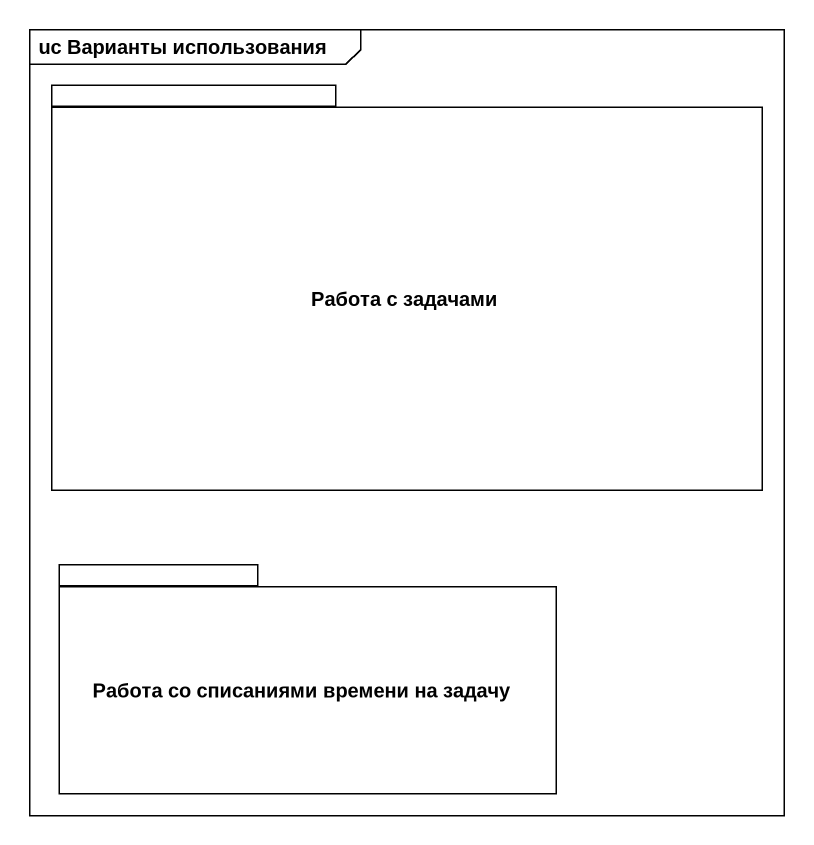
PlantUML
@startuml
mainframe uc Варианты использования
package "Работа с задачами" as Работа_с_задачами {
}
package "Работа со списаниями времени на задачу" as Работа_со_списаниями {
}
@enduml
